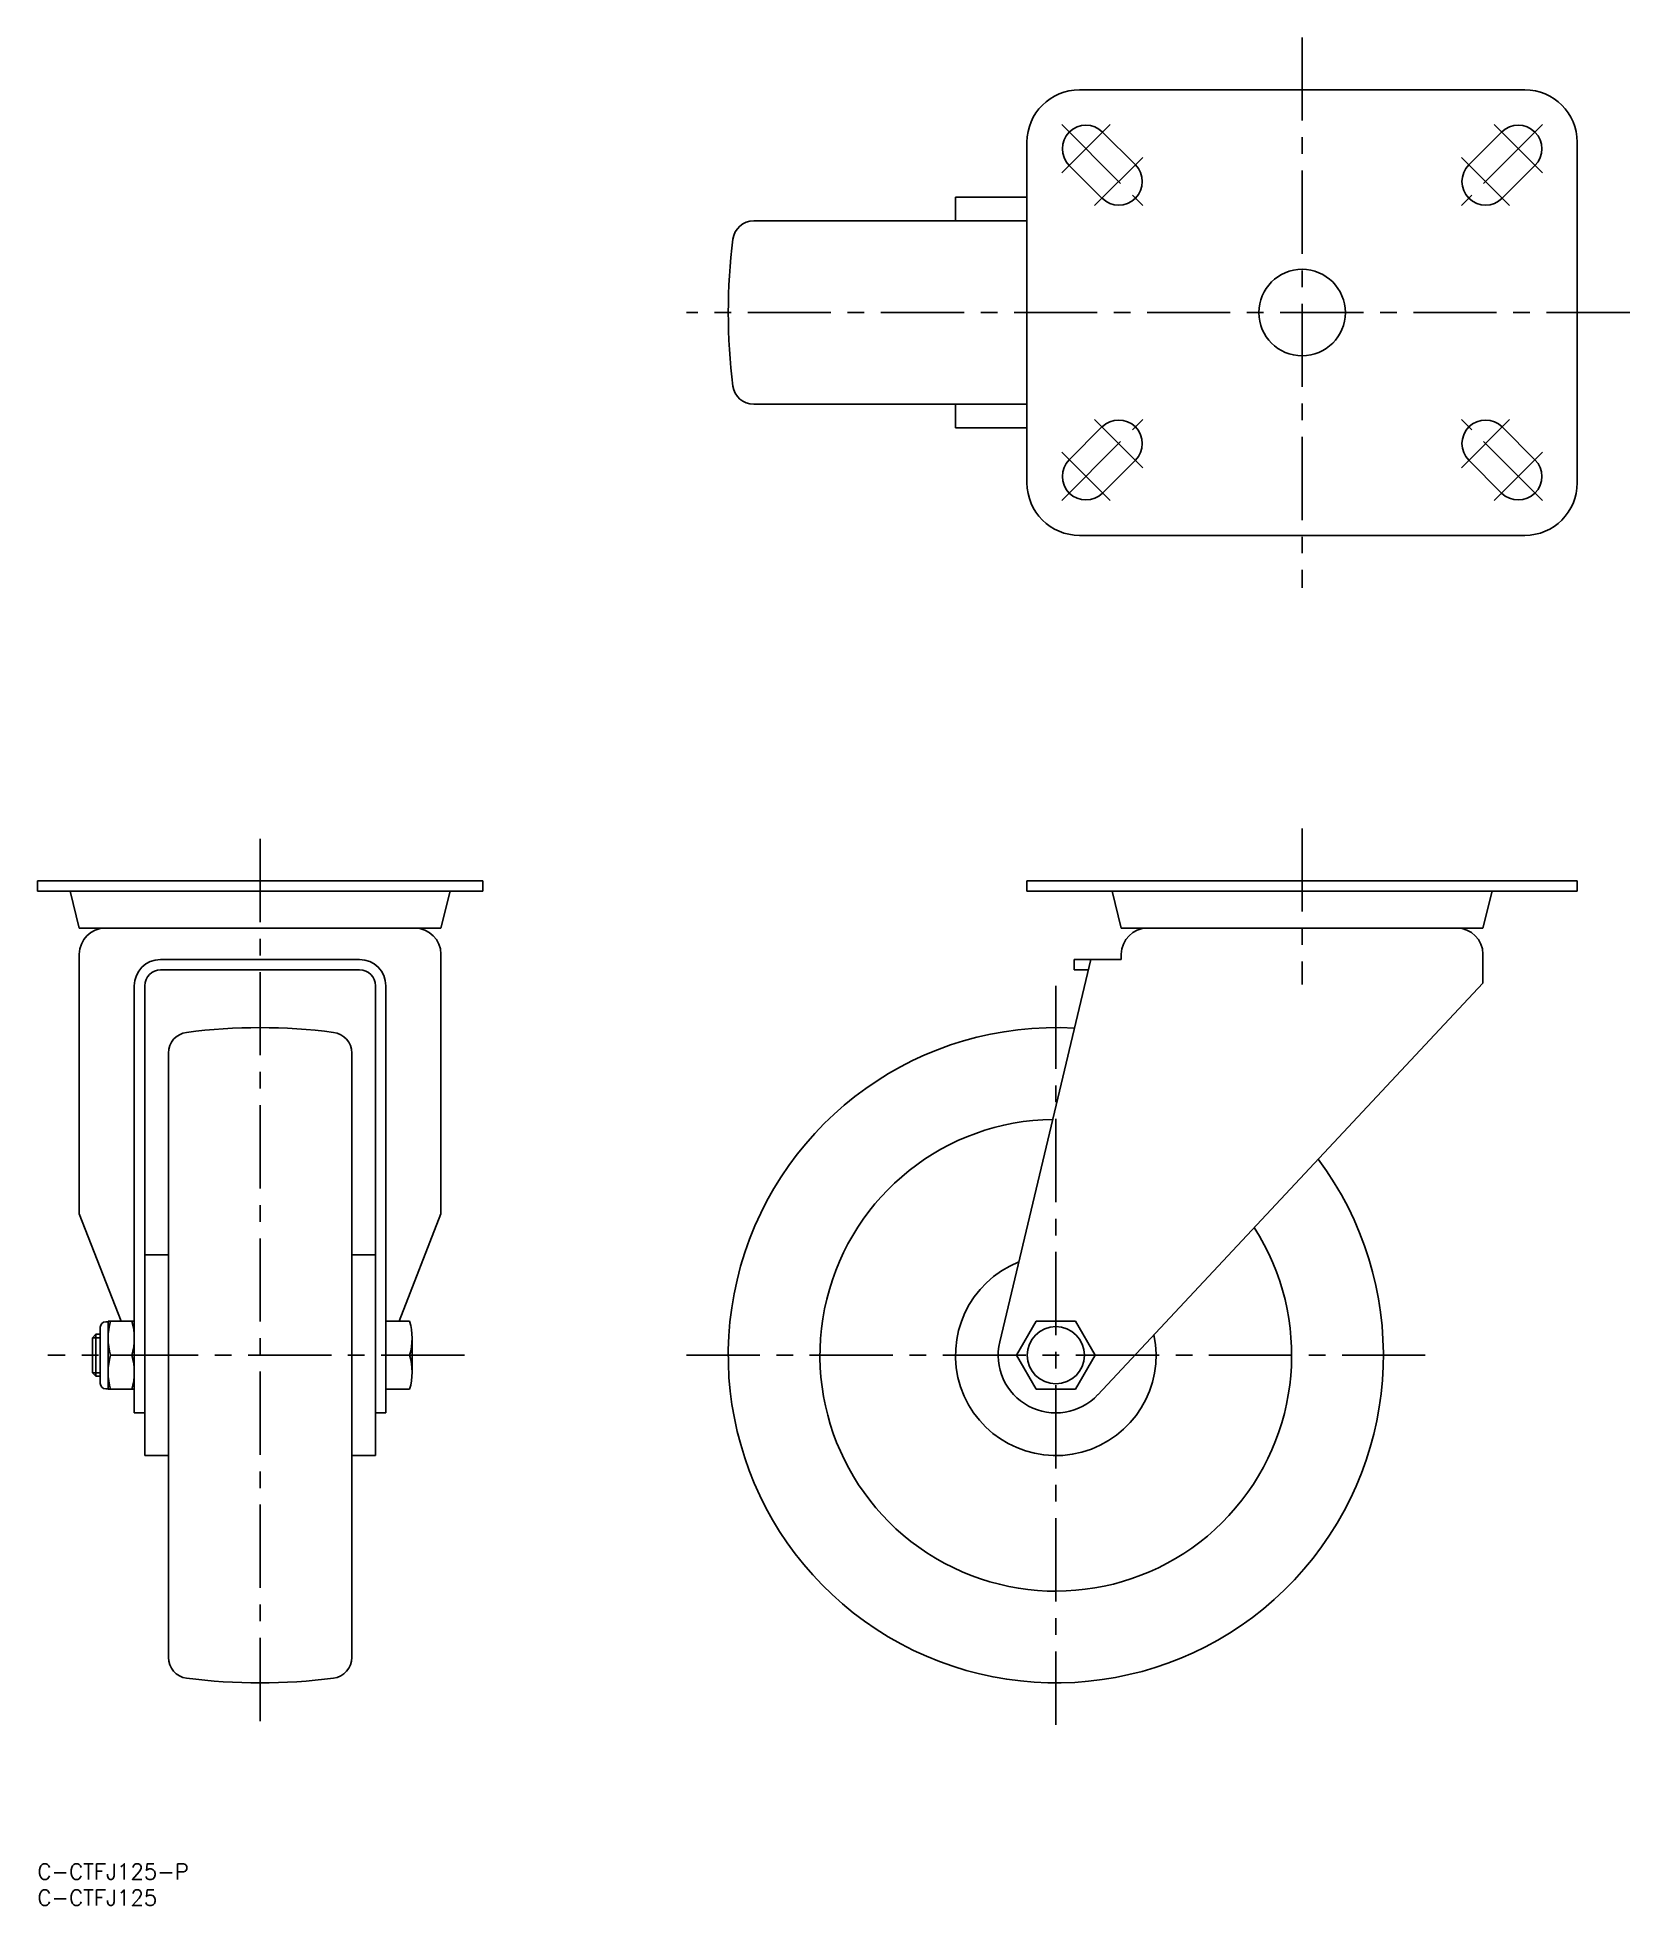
# Model space of a CAD drawing. Extents: x 0 to 304, y -8 to 348.
import ezdxf

# ---------------------------------------------------------------- set-up
doc = ezdxf.new("R2010")
doc.units = 0
doc.header["$LTSCALE"] = 0.5
doc.linetypes.add('CENTER', pattern=[50.8, 31.75, -6.35, 6.35, -6.35])
doc.layers.get('0').update_dxf_attribs({"linetype": 'CONTINUOUS'})
doc.layers.add('CENTER', color=1, linetype='CENTER')
doc.styles.get("Standard").update_dxf_attribs({"font": 'txt.shx', "height": 3, "bigfont": 'bigfont.shx'})

# ---------------------------------------------------------------- blocks, each defined once
blk = doc.blocks.new('*U20')
at = {"color": 7, "linetype": 'CONTINUOUS'}
blk.add_text('C-CTFJ125-P', height=3, dxfattribs=at).set_placement((0, -3))
blk = doc.blocks.new('*U21')
at = {"color": 7, "linetype": 'CONTINUOUS'}
blk.add_text('C-CTFJ125', height=3, dxfattribs=at).set_placement((0, -8))

msp = doc.modelspace()

# ---------------------------------------------------------------- linework, layer by layer
at = {"color": 7, "linetype": 'CONTINUOUS'}
for p, q in [((198.84, 338.39), (283.84, 338.39)), ((188.84, 328.39), (188.84, 263.39)), ((203.27, 330.32), (209.52, 324.07)), ((279.4, 330.32), (273.15, 324.07)), ((293.84, 328.39), (293.84, 263.39)), ((196.9, 323.96), (203.15, 317.71)), ((285.77, 323.96), (279.52, 317.71)), ((175.2, 317.89), (175.2, 313.39)), ((175.2, 317.89), (188.84, 317.89)), ((188.84, 313.39), (136.7, 313.39)), ((188.84, 278.39), (136.7, 278.39)), ((175.2, 273.89), (175.2, 278.39)), ((175.2, 273.89), (188.84, 273.89)), ((196.9, 267.82), (203.15, 274.07)), ((285.77, 267.82), (279.52, 274.07)), ((203.27, 261.46), (209.52, 267.71)), ((279.4, 261.46), (273.15, 267.71)), ((198.84, 253.39), (283.84, 253.39)), ((85, 187.49), (0, 187.49)), ((0, 187.49), (0, 185.49)), ((85, 185.49), (0, 185.49)), ((8, 178.49), (6.25, 185.49)), ((77, 178.49), (78.75, 185.49)), ((85, 187.49), (85, 185.49)), ((293.84, 187.49), (188.84, 187.49)), ((188.84, 187.49), (188.84, 185.49)), ((293.84, 185.49), (188.84, 185.49)), ((206.84, 178.49), (205.09, 185.49)), ((275.84, 178.49), (277.59, 185.49)), ((293.84, 187.49), (293.84, 185.49)), ((77, 178.49), (8, 178.49)), ((275.84, 178.49), (206.84, 178.49)), ((8, 173.49), (8, 123.97)), ((23.5, 172.49), (61.5, 172.49)), ((77, 173.49), (77, 123.97)), ((183.64, 99.54), (201.05, 172.49)), ((206.84, 172.49), (197.84, 172.49)), ((197.84, 170.49), (197.84, 172.49)), ((206.84, 173.49), (206.84, 172.49)), ((275.84, 173.49), (275.84, 167.99)), ((23.5, 170.49), (61.5, 170.49)), ((200.57, 170.49), (197.84, 170.49)), ((202.37, 89.47), (275.84, 167.99)), ((18.5, 167.49), (18.5, 85.99)), ((20.5, 167.49), (20.5, 77.84)), ((64.5, 167.49), (64.5, 77.84)), ((66.5, 167.49), (66.5, 85.99)), ((25, 154.62), (25, 39.35)), ((60, 154.62), (60, 39.35)), ((15.97, 103.49), (8, 123.97)), ((69.03, 103.49), (77, 123.97)), ((20.5, 116.13), (25, 116.13)), ((64.5, 116.13), (60, 116.13)), ((13.04, 103.38), (13.5, 103.38)), ((13.5, 90.49), (13.5, 103.49)), ((13.5, 103.49), (18.5, 103.49)), ((71.04, 103.49), (66.5, 103.49)), ((186.83, 96.99), (190.58, 103.49)), ((190.58, 103.49), (198.09, 103.49)), ((198.09, 103.49), (201.84, 96.99)), ((10.5, 100.31), (11.18, 100.99)), ((10.5, 100.31), (10.5, 93.66)), ((11.18, 100.99), (11.18, 92.99)), ((12, 100.99), (11.18, 100.99)), ((12, 91.63), (12, 102.34)), ((71.5, 93.74), (71.5, 100.24)), ((13.96, 96.99), (18.04, 96.99)), ((71.04, 96.99), (66.5, 96.99)), ((190.58, 90.49), (186.83, 96.99)), ((201.84, 96.99), (198.09, 90.49)), ((10.5, 93.66), (11.18, 92.99)), ((12, 92.99), (11.18, 92.99)), ((13.04, 90.59), (13.5, 90.59)), ((13.5, 90.49), (18.5, 90.49)), ((71.04, 90.49), (66.5, 90.49)), ((198.09, 90.49), (190.58, 90.49)), ((18.5, 85.99), (20.5, 85.99)), ((66.5, 85.99), (64.5, 85.99)), ((20.5, 77.84), (25, 77.84)), ((64.5, 77.84), (60, 77.84))]:
    msp.add_line(p, q, dxfattribs=at)
at = {"color": 3, "linetype": 'CONTINUOUS'}
for p, q in [((12, 100.31), (10.5, 100.31)), ((12, 93.66), (10.5, 93.66))]:
    msp.add_line(p, q, dxfattribs=at)
at = {"color": 7, "linetype": 'CONTINUOUS'}
for centre, radius in [((241.34, 295.89), 8.25), ((194.34, 96.99), 5.46)]:
    msp.add_circle(centre, radius, dxfattribs=at)
for centre, radius, start, end in [((198.84, 328.39), 10, 90, 180), ((283.84, 328.39), 10, 0, 90), ((200.09, 327.14), 4.5, 45, 225), ((282.59, 327.14), 4.5, 315, 135), ((206.34, 320.89), 4.5, 225, 45), ((276.34, 320.89), 4.5, 135, 315), ((136.7, 309.39), 4, 90, 172.6482), ((241.34, 295.89), 109.5, 172.6482, 187.3518), ((136.7, 282.39), 4, 187.3518, 270), ((206.34, 270.89), 4.5, 315, 135), ((276.34, 270.89), 4.5, 45, 225), ((200.09, 264.64), 4.5, 135, 315), ((282.59, 264.64), 4.5, 225, 45), ((198.84, 263.39), 10, 180, 270), ((283.84, 263.39), 10, 270, 0), ((13, 173.49), 5, 90, 180), ((72, 173.49), 5, 0, 90), ((211.84, 173.49), 5, 90, 180), ((270.84, 173.49), 5, 0, 90), ((23.5, 167.49), 5, 90, 180), ((61.5, 167.49), 5, 0, 90), ((23.5, 167.49), 3, 90, 180), ((61.5, 167.49), 3, 0, 90), ((29, 154.62), 4, 97.3518, 180), ((42.5, 49.99), 109.5, 82.6482, 97.3518), ((56, 154.62), 4, 0, 82.6482), ((194.34, 96.99), 62.5, 86.7099, 36.7654), ((194.34, 96.99), 45, 90.722, 32.7532), ((194.34, 96.99), 19.14, 111.6512, 11.824), ((13.04, 102.34), 1.04, 90, 180), ((25.1, 100.24), 11.6, 163.7343, 196.2657), ((6.9, 100.24), 11.6, 343.7343, 16.2657), ((59.9, 100.24), 11.6, 343.7343, 16.2657), ((25.1, 93.74), 11.6, 163.7343, 196.2657), ((6.9, 93.74), 11.6, 343.7343, 16.2657), ((59.9, 93.74), 11.6, 343.7343, 16.2657), ((194.34, 96.99), 11, 166.573, 316.9022), ((13.04, 91.63), 1.04, 180, 270), ((29, 39.35), 4, 180, 262.6482), ((56, 39.35), 4, 277.3518, 0), ((42.5, 143.99), 109.5, 262.6482, 277.3518)]:
    msp.add_arc(centre, radius, start, end, dxfattribs=at)
at = {"layer": 'CENTER', "color": 1, "linetype": 'CENTER'}
for p, q in [((241.34, 348.39), (241.34, 243.39)), ((195.49, 331.74), (210.93, 316.29)), ((195.49, 322.54), (204.68, 331.74)), ((287.18, 331.74), (271.74, 316.29)), ((287.18, 322.54), (277.99, 331.74)), ((201.74, 316.29), (210.93, 325.49)), ((280.93, 316.29), (271.74, 325.49)), ((303.84, 295.89), (123.84, 295.89)), ((195.49, 260.04), (210.93, 275.49)), ((201.74, 275.49), (210.93, 266.29)), ((287.18, 260.04), (271.74, 275.49)), ((280.93, 275.49), (271.74, 266.29)), ((195.49, 269.24), (204.68, 260.04)), ((287.18, 269.24), (277.99, 260.04)), ((241.34, 197.49), (241.34, 167.73)), ((42.5, 195.49), (42.5, 26.49)), ((194.34, 167.49), (194.34, 26.49)), ((81.5, 96.99), (2, 96.99)), ((264.84, 96.99), (123.84, 96.99))]:
    msp.add_line(p, q, dxfattribs=at)

# ---------------------------------------------------------------- block references
at = {"color": 7, "linetype": 'CONTINUOUS'}
for name in ['*U20', '*U21']:
    msp.add_blockref(name, (0, 0), dxfattribs=at)

doc.saveas('drawing.dxf')
